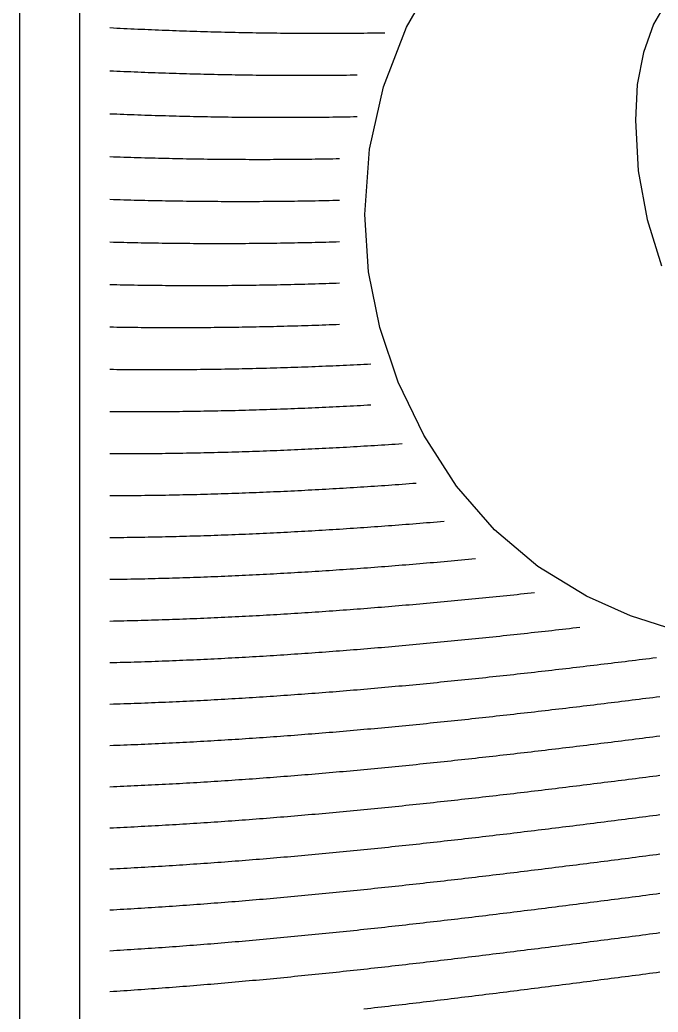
# Model space of a CAD drawing. Header units: millimetres. Extents: x 7 to 193, y 7 to 313.
# Drawn here: x 7 to 49.5, y 195.3 to 261.4 of the extents above; entities that cross this region are included whole.
import ezdxf

# ---------------------------------------------------------------- set-up
doc = ezdxf.new("R2010")
doc.units = ezdxf.units.MM
doc.layers.add('STUDY_GUIDES', color=7, linetype='Continuous')
doc.layers.add('STUDY_LETTER_BOUNDARY', color=7, linetype='Continuous')

msp = doc.modelspace()

# ---------------------------------------------------------------- linework, layer by layer
at = {"layer": 'STUDY_GUIDES'}
for points in [[(7, 19), (7, 301)], [(11, 20), (11, 300)], [(13, 260.8721), (13.232, 260.8602), (13.464, 260.8485), (13.696, 260.8369), (13.928, 260.8256), (14.16, 260.8144), (14.392, 260.8034), (14.624, 260.7926), (14.856, 260.782), (15.088, 260.7716), (15.32, 260.7614), (15.552, 260.7514), (15.784, 260.7415), (16.016, 260.7319), (16.248, 260.7224), (16.48, 260.7131), (16.712, 260.7041), (16.944, 260.6952), (17.176, 260.6865), (17.408, 260.678), (17.64, 260.6697), (17.872, 260.6616), (18.104, 260.6537), (18.336, 260.646), (18.568, 260.6384), (18.8, 260.6311), (19.032, 260.624), (19.264, 260.617), (19.496, 260.6103), (19.728, 260.6038), (19.96, 260.5974), (20.192, 260.5913), (20.424, 260.5853), (20.656, 260.5796), (20.888, 260.5741), (21.12, 260.5687), (21.352, 260.5636), (21.584, 260.5586), (21.816, 260.5538), (22.048, 260.5493), (22.28, 260.5449), (22.512, 260.5408), (22.744, 260.5368), (22.976, 260.5331), (23.208, 260.5295), (23.44, 260.5262), (23.672, 260.523), (23.904, 260.5201), (24.136, 260.5173), (24.368, 260.5148), (24.6, 260.5125), (24.832, 260.5103), (25.064, 260.5084), (25.296, 260.5066), (25.528, 260.5051), (25.76, 260.5038), (25.992, 260.5026), (26.224, 260.5017), (26.456, 260.501), (26.688, 260.5004), (26.92, 260.5001), (27.152, 260.5), (27.384, 260.5001), (27.616, 260.5004), (27.848, 260.5008), (28.08, 260.5015), (28.312, 260.5024), (28.544, 260.5035), (28.776, 260.5048), (29.008, 260.5063), (29.24, 260.508), (29.472, 260.5099), (29.704, 260.512), (29.936, 260.5143), (30.168, 260.5168), (30.4, 260.5195), (30.632, 260.5224), (30.864, 260.5255), (31.096, 260.5288), (31.328, 260.5323)], [(13, 258.0038), (13.232, 257.993), (13.464, 257.9824), (13.696, 257.9719), (13.928, 257.9617), (14.16, 257.9517), (14.392, 257.9418), (14.624, 257.9322), (14.856, 257.9227), (15.088, 257.9134), (15.32, 257.9043), (15.552, 257.8955), (15.784, 257.8868), (16.016, 257.8783), (16.248, 257.87), (16.48, 257.8618), (16.712, 257.8539), (16.944, 257.8462), (17.176, 257.8387), (17.408, 257.8313), (17.64, 257.8242), (17.872, 257.8173), (18.104, 257.8105), (18.336, 257.804), (18.568, 257.7976), (18.8, 257.7915), (19.032, 257.7855), (19.264, 257.7798), (19.496, 257.7742), (19.728, 257.7689), (19.96, 257.7637), (20.192, 257.7588), (20.424, 257.754), (20.656, 257.7494), (20.888, 257.7451), (21.12, 257.7409), (21.352, 257.737), (21.584, 257.7332), (21.816, 257.7296), (22.048, 257.7263), (22.28, 257.7231), (22.512, 257.7202), (22.744, 257.7174), (22.976, 257.7149), (23.208, 257.7125), (23.44, 257.7104), (23.672, 257.7084), (23.904, 257.7067), (24.136, 257.7051), (24.368, 257.7038), (24.6, 257.7027), (24.832, 257.7017), (25.064, 257.701), (25.296, 257.7005), (25.528, 257.7001), (25.76, 257.7), (25.992, 257.7001), (26.224, 257.7004), (26.456, 257.7008), (26.688, 257.7015), (26.92, 257.7024), (27.152, 257.7035), (27.384, 257.7048), (27.616, 257.7062), (27.848, 257.7079), (28.08, 257.7098), (28.312, 257.7119), (28.544, 257.7142), (28.776, 257.7167), (29.008, 257.7194), (29.24, 257.7223), (29.472, 257.7254)], [(13, 255.1421), (13.232, 255.1325), (13.464, 255.123), (13.696, 255.1137), (13.928, 255.1046), (14.16, 255.0957), (14.392, 255.087), (14.624, 255.0785), (14.856, 255.0702), (15.088, 255.0621), (15.32, 255.0542), (15.552, 255.0464), (15.784, 255.0389), (16.016, 255.0316), (16.248, 255.0244), (16.48, 255.0175), (16.712, 255.0107), (16.944, 255.0042), (17.176, 254.9978), (17.408, 254.9917), (17.64, 254.9857), (17.872, 254.98), (18.104, 254.9744), (18.336, 254.969), (18.568, 254.9639), (18.8, 254.9589), (19.032, 254.9541), (19.264, 254.9496), (19.496, 254.9452), (19.728, 254.9411), (19.96, 254.9371), (20.192, 254.9333), (20.424, 254.9298), (20.656, 254.9264), (20.888, 254.9232), (21.12, 254.9203), (21.352, 254.9175), (21.584, 254.915), (21.816, 254.9126), (22.048, 254.9104), (22.28, 254.9085), (22.512, 254.9067), (22.744, 254.9052), (22.976, 254.9038), (23.208, 254.9027), (23.44, 254.9018), (23.672, 254.901), (23.904, 254.9005), (24.136, 254.9001), (24.368, 254.9), (24.6, 254.9001), (24.832, 254.9003), (25.064, 254.9008), (25.296, 254.9015), (25.528, 254.9024), (25.76, 254.9034), (25.992, 254.9047), (26.224, 254.9062), (26.456, 254.9079), (26.688, 254.9098), (26.92, 254.9119), (27.152, 254.9141), (27.384, 254.9166), (27.616, 254.9193), (27.848, 254.9222), (28.08, 254.9253), (28.312, 254.9286), (28.544, 254.9321), (28.776, 254.9358), (29.008, 254.9397), (29.24, 254.9438), (29.472, 254.9481)], [(13, 252.2873), (13.232, 252.2788), (13.464, 252.2705), (13.696, 252.2623), (13.928, 252.2544), (14.16, 252.2467), (14.392, 252.2391), (14.624, 252.2318), (14.856, 252.2247), (15.088, 252.2177), (15.32, 252.2109), (15.552, 252.2044), (15.784, 252.198), (16.016, 252.1919), (16.248, 252.1859), (16.48, 252.1801), (16.712, 252.1746), (16.944, 252.1692), (17.176, 252.164), (17.408, 252.1591), (17.64, 252.1543), (17.872, 252.1497), (18.104, 252.1454), (18.336, 252.1412), (18.568, 252.1372), (18.8, 252.1334), (19.032, 252.1299), (19.264, 252.1265), (19.496, 252.1233), (19.728, 252.1204), (19.96, 252.1176), (20.192, 252.115), (20.424, 252.1127), (20.656, 252.1105), (20.888, 252.1086), (21.12, 252.1068), (21.352, 252.1052), (21.584, 252.1039), (21.816, 252.1027), (22.048, 252.1018), (22.28, 252.101), (22.512, 252.1005), (22.744, 252.1001), (22.976, 252.1), (23.208, 252.1001), (23.44, 252.1003), (23.672, 252.1008), (23.904, 252.1015), (24.136, 252.1023), (24.368, 252.1034), (24.6, 252.1047), (24.832, 252.1061), (25.064, 252.1078), (25.296, 252.1097), (25.528, 252.1118), (25.76, 252.1141), (25.992, 252.1165), (26.224, 252.1192), (26.456, 252.1221), (26.688, 252.1252), (26.92, 252.1285), (27.152, 252.132), (27.384, 252.1357), (27.616, 252.1396), (27.848, 252.1437), (28.08, 252.1479), (28.312, 252.1524)], [(13, 249.4394), (13.232, 249.432), (13.464, 249.4249), (13.696, 249.4179), (13.928, 249.4112), (14.16, 249.4046), (14.392, 249.3982), (14.624, 249.3921), (14.856, 249.3861), (15.088, 249.3803), (15.32, 249.3747), (15.552, 249.3694), (15.784, 249.3642), (16.016, 249.3592), (16.248, 249.3544), (16.48, 249.3499), (16.712, 249.3455), (16.944, 249.3413), (17.176, 249.3373), (17.408, 249.3336), (17.64, 249.33), (17.872, 249.3266), (18.104, 249.3234), (18.336, 249.3205), (18.568, 249.3177), (18.8, 249.3151), (19.032, 249.3127), (19.264, 249.3106), (19.496, 249.3086), (19.728, 249.3068), (19.96, 249.3053), (20.192, 249.3039), (20.424, 249.3028), (20.656, 249.3018), (20.888, 249.3011), (21.12, 249.3005), (21.352, 249.3002), (21.584, 249.3), (21.816, 249.3001), (22.048, 249.3003), (22.28, 249.3008), (22.512, 249.3014), (22.744, 249.3023), (22.976, 249.3034), (23.208, 249.3046), (23.44, 249.3061), (23.672, 249.3078), (23.904, 249.3096), (24.136, 249.3117), (24.368, 249.314), (24.6, 249.3165), (24.832, 249.3191), (25.064, 249.322), (25.296, 249.3251), (25.528, 249.3284), (25.76, 249.3319), (25.992, 249.3355), (26.224, 249.3394), (26.456, 249.3435), (26.688, 249.3478), (26.92, 249.3523), (27.152, 249.357), (27.384, 249.3619), (27.616, 249.3669), (27.848, 249.3722), (28.08, 249.3777), (28.312, 249.3834)], [(13, 246.5984), (13.232, 246.5923), (13.464, 246.5863), (13.696, 246.5805), (13.928, 246.5749), (14.16, 246.5695), (14.392, 246.5644), (14.624, 246.5594), (14.856, 246.5546), (15.088, 246.55), (15.32, 246.5456), (15.552, 246.5414), (15.784, 246.5375), (16.016, 246.5337), (16.248, 246.5301), (16.48, 246.5267), (16.712, 246.5235), (16.944, 246.5205), (17.176, 246.5178), (17.408, 246.5152), (17.64, 246.5128), (17.872, 246.5106), (18.104, 246.5087), (18.336, 246.5069), (18.568, 246.5053), (18.8, 246.504), (19.032, 246.5028), (19.264, 246.5018), (19.496, 246.5011), (19.728, 246.5005), (19.96, 246.5002), (20.192, 246.5), (20.424, 246.5001), (20.656, 246.5003), (20.888, 246.5008), (21.12, 246.5014), (21.352, 246.5023), (21.584, 246.5033), (21.816, 246.5046), (22.048, 246.506), (22.28, 246.5077), (22.512, 246.5096), (22.744, 246.5116), (22.976, 246.5139), (23.208, 246.5164), (23.44, 246.5191), (23.672, 246.5219), (23.904, 246.525), (24.136, 246.5283), (24.368, 246.5318), (24.6, 246.5354), (24.832, 246.5393), (25.064, 246.5434), (25.296, 246.5477), (25.528, 246.5521), (25.76, 246.5568), (25.992, 246.5617), (26.224, 246.5668), (26.456, 246.572), (26.688, 246.5775), (26.92, 246.5832), (27.152, 246.5891), (27.384, 246.5951), (27.616, 246.6014), (27.848, 246.6079), (28.08, 246.6145), (28.312, 246.6214)], [(13, 243.7645), (13.232, 243.7595), (13.464, 243.7547), (13.696, 243.7501), (13.928, 243.7458), (14.16, 243.7416), (14.392, 243.7376), (14.624, 243.7338), (14.856, 243.7302), (15.088, 243.7268), (15.32, 243.7236), (15.552, 243.7206), (15.784, 243.7179), (16.016, 243.7153), (16.248, 243.7129), (16.48, 243.7107), (16.712, 243.7087), (16.944, 243.707), (17.176, 243.7054), (17.408, 243.704), (17.64, 243.7028), (17.872, 243.7019), (18.104, 243.7011), (18.336, 243.7005), (18.568, 243.7002), (18.8, 243.7), (19.032, 243.7001), (19.264, 243.7003), (19.496, 243.7007), (19.728, 243.7014), (19.96, 243.7022), (20.192, 243.7033), (20.424, 243.7045), (20.656, 243.706), (20.888, 243.7077), (21.12, 243.7095), (21.352, 243.7116), (21.584, 243.7138), (21.816, 243.7163), (22.048, 243.719), (22.28, 243.7218), (22.512, 243.7249), (22.744, 243.7282), (22.976, 243.7316), (23.208, 243.7353), (23.44, 243.7392), (23.672, 243.7433), (23.904, 243.7475), (24.136, 243.752), (24.368, 243.7567), (24.6, 243.7615), (24.832, 243.7666), (25.064, 243.7719), (25.296, 243.7773), (25.528, 243.783), (25.76, 243.7889), (25.992, 243.7949), (26.224, 243.8012), (26.456, 243.8077), (26.688, 243.8143), (26.92, 243.8212), (27.152, 243.8282), (27.384, 243.8355), (27.616, 243.8429), (27.848, 243.8505), (28.08, 243.8584), (28.312, 243.8664)], [(13, 240.9377), (13.232, 240.9339), (13.464, 240.9303), (13.696, 240.9269), (13.928, 240.9237), (14.16, 240.9207), (14.392, 240.9179), (14.624, 240.9154), (14.856, 240.913), (15.088, 240.9108), (15.32, 240.9088), (15.552, 240.907), (15.784, 240.9054), (16.016, 240.904), (16.248, 240.9029), (16.48, 240.9019), (16.712, 240.9011), (16.944, 240.9005), (17.176, 240.9002), (17.408, 240.9), (17.64, 240.9), (17.872, 240.9003), (18.104, 240.9007), (18.336, 240.9014), (18.568, 240.9022), (18.8, 240.9033), (19.032, 240.9045), (19.264, 240.9059), (19.496, 240.9076), (19.728, 240.9095), (19.96, 240.9115), (20.192, 240.9138), (20.424, 240.9162), (20.656, 240.9189), (20.888, 240.9217), (21.12, 240.9248), (21.352, 240.9281), (21.584, 240.9315), (21.816, 240.9352), (22.048, 240.9391), (22.28, 240.9431), (22.512, 240.9474), (22.744, 240.9519), (22.976, 240.9565), (23.208, 240.9614), (23.44, 240.9664), (23.672, 240.9717), (23.904, 240.9772), (24.136, 240.9828), (24.368, 240.9887), (24.6, 240.9947), (24.832, 241.001), (25.064, 241.0075), (25.296, 241.0141), (25.528, 241.021), (25.76, 241.028), (25.992, 241.0352), (26.224, 241.0427), (26.456, 241.0503), (26.688, 241.0581), (26.92, 241.0662), (27.152, 241.0744), (27.384, 241.0828), (27.616, 241.0914), (27.848, 241.1002), (28.08, 241.1092), (28.312, 241.1184)], [(13, 238.118), (13.232, 238.1154), (13.464, 238.113), (13.696, 238.1108), (13.928, 238.1089), (14.16, 238.1071), (14.392, 238.1055), (14.624, 238.1041), (14.856, 238.1029), (15.088, 238.1019), (15.32, 238.1011), (15.552, 238.1006), (15.784, 238.1002), (16.016, 238.1), (16.248, 238.1), (16.48, 238.1003), (16.712, 238.1007), (16.944, 238.1013), (17.176, 238.1022), (17.408, 238.1032), (17.64, 238.1045), (17.872, 238.1059), (18.104, 238.1075), (18.336, 238.1094), (18.568, 238.1114), (18.8, 238.1137), (19.032, 238.1161), (19.264, 238.1188), (19.496, 238.1216), (19.728, 238.1247), (19.96, 238.128), (20.192, 238.1314), (20.424, 238.1351), (20.656, 238.1389), (20.888, 238.143), (21.12, 238.1472), (21.352, 238.1517), (21.584, 238.1564), (21.816, 238.1612), (22.048, 238.1663), (22.28, 238.1715), (22.512, 238.177), (22.744, 238.1826), (22.976, 238.1885), (23.208, 238.1946), (23.44, 238.2008), (23.672, 238.2072), (23.904, 238.2139), (24.136, 238.2207), (24.368, 238.2278), (24.6, 238.235), (24.832, 238.2424), (25.064, 238.2501), (25.296, 238.2579), (25.528, 238.2659), (25.76, 238.2741), (25.992, 238.2825), (26.224, 238.2911), (26.456, 238.2999), (26.688, 238.3089), (26.92, 238.3181), (27.152, 238.3274), (27.384, 238.337), (27.616, 238.3468), (27.848, 238.3567), (28.08, 238.3668), (28.312, 238.3772), (28.544, 238.3877), (28.776, 238.3984), (29.008, 238.4093), (29.24, 238.4204), (29.472, 238.4316), (29.704, 238.4431), (29.936, 238.4547), (30.168, 238.4666), (30.4, 238.4786)], [(13, 235.3055), (13.232, 235.3041), (13.464, 235.3029), (13.696, 235.3019), (13.928, 235.3012), (14.16, 235.3006), (14.392, 235.3002), (14.624, 235.3), (14.856, 235.3), (15.088, 235.3003), (15.32, 235.3007), (15.552, 235.3013), (15.784, 235.3021), (16.016, 235.3032), (16.248, 235.3044), (16.48, 235.3058), (16.712, 235.3075), (16.944, 235.3093), (17.176, 235.3114), (17.408, 235.3136), (17.64, 235.3161), (17.872, 235.3187), (18.104, 235.3216), (18.336, 235.3246), (18.568, 235.3279), (18.8, 235.3313), (19.032, 235.335), (19.264, 235.3388), (19.496, 235.3429), (19.728, 235.3471), (19.96, 235.3516), (20.192, 235.3562), (20.424, 235.3611), (20.656, 235.3661), (20.888, 235.3714), (21.12, 235.3768), (21.352, 235.3825), (21.584, 235.3883), (21.816, 235.3944), (22.048, 235.4006), (22.28, 235.407), (22.512, 235.4137), (22.744, 235.4205), (22.976, 235.4275), (23.208, 235.4348), (23.44, 235.4422), (23.672, 235.4498), (23.904, 235.4576), (24.136, 235.4656), (24.368, 235.4738), (24.6, 235.4822), (24.832, 235.4908), (25.064, 235.4996), (25.296, 235.5086), (25.528, 235.5178), (25.76, 235.5271), (25.992, 235.5367), (26.224, 235.5464), (26.456, 235.5564), (26.688, 235.5665), (26.92, 235.5768), (27.152, 235.5873), (27.384, 235.598), (27.616, 235.6089), (27.848, 235.62), (28.08, 235.6313), (28.312, 235.6427), (28.544, 235.6544), (28.776, 235.6662), (29.008, 235.6782), (29.24, 235.6904), (29.472, 235.7028), (29.704, 235.7153), (29.936, 235.7281), (30.168, 235.741), (30.4, 235.7541)], [(13, 232.5002), (13.232, 232.5), (13.464, 232.5), (13.696, 232.5003), (13.928, 232.5007), (14.16, 232.5013), (14.392, 232.5021), (14.624, 232.5031), (14.856, 232.5044), (15.088, 232.5058), (15.32, 232.5074), (15.552, 232.5093), (15.784, 232.5113), (16.016, 232.5135), (16.248, 232.516), (16.48, 232.5186), (16.712, 232.5215), (16.944, 232.5245), (17.176, 232.5277), (17.408, 232.5312), (17.64, 232.5348), (17.872, 232.5387), (18.104, 232.5427), (18.336, 232.547), (18.568, 232.5514), (18.8, 232.5561), (19.032, 232.5609), (19.264, 232.566), (19.496, 232.5712), (19.728, 232.5766), (19.96, 232.5823), (20.192, 232.5881), (20.424, 232.5942), (20.656, 232.6004), (20.888, 232.6068), (21.12, 232.6135), (21.352, 232.6203), (21.584, 232.6273), (21.816, 232.6345), (22.048, 232.642), (22.28, 232.6496), (22.512, 232.6574), (22.744, 232.6654), (22.976, 232.6736), (23.208, 232.682), (23.44, 232.6906), (23.672, 232.6993), (23.904, 232.7083), (24.136, 232.7175), (24.368, 232.7268), (24.6, 232.7364), (24.832, 232.7461), (25.064, 232.7561), (25.296, 232.7662), (25.528, 232.7765), (25.76, 232.787), (25.992, 232.7977), (26.224, 232.8086), (26.456, 232.8196), (26.688, 232.8309), (26.92, 232.8424), (27.152, 232.854), (27.384, 232.8658), (27.616, 232.8778), (27.848, 232.89), (28.08, 232.9024), (28.312, 232.9149), (28.544, 232.9277), (28.776, 232.9406), (29.008, 232.9537), (29.24, 232.967), (29.472, 232.9805), (29.704, 232.9941), (29.936, 233.0079), (30.168, 233.0219), (30.4, 233.0361), (30.632, 233.0505), (30.864, 233.065), (31.096, 233.0798), (31.328, 233.0947), (31.56, 233.1097), (31.792, 233.125), (32.024, 233.1404), (32.256, 233.156), (32.488, 233.1717)], [(13, 229.7021), (13.232, 229.7031), (13.464, 229.7043), (13.696, 229.7058), (13.928, 229.7074), (14.16, 229.7092), (14.392, 229.7112), (14.624, 229.7135), (14.856, 229.7159), (15.088, 229.7185), (15.32, 229.7214), (15.552, 229.7244), (15.784, 229.7276), (16.016, 229.7311), (16.248, 229.7347), (16.48, 229.7386), (16.712, 229.7426), (16.944, 229.7468), (17.176, 229.7513), (17.408, 229.7559), (17.64, 229.7608), (17.872, 229.7658), (18.104, 229.771), (18.336, 229.7765), (18.568, 229.7821), (18.8, 229.7879), (19.032, 229.794), (19.264, 229.8002), (19.496, 229.8066), (19.728, 229.8133), (19.96, 229.8201), (20.192, 229.8271), (20.424, 229.8343), (20.656, 229.8417), (20.888, 229.8493), (21.12, 229.8571), (21.352, 229.8651), (21.584, 229.8733), (21.816, 229.8817), (22.048, 229.8903), (22.28, 229.8991), (22.512, 229.908), (22.744, 229.9172), (22.976, 229.9265), (23.208, 229.9361), (23.44, 229.9458), (23.672, 229.9557), (23.904, 229.9659), (24.136, 229.9762), (24.368, 229.9867), (24.6, 229.9974), (24.832, 230.0082), (25.064, 230.0193), (25.296, 230.0305), (25.528, 230.042), (25.76, 230.0536), (25.992, 230.0654), (26.224, 230.0774), (26.456, 230.0896), (26.688, 230.102), (26.92, 230.1145), (27.152, 230.1273), (27.384, 230.1402), (27.616, 230.1533), (27.848, 230.1666), (28.08, 230.18), (28.312, 230.1937), (28.544, 230.2075), (28.776, 230.2215), (29.008, 230.2357), (29.24, 230.25), (29.472, 230.2646), (29.704, 230.2793), (29.936, 230.2942), (30.168, 230.3092), (30.4, 230.3245), (30.632, 230.3399), (30.864, 230.3555), (31.096, 230.3712), (31.328, 230.3872), (31.56, 230.4033), (31.792, 230.4196), (32.024, 230.436), (32.256, 230.4526), (32.488, 230.4694), (32.72, 230.4863), (32.952, 230.5035), (33.184, 230.5207), (33.416, 230.5382)], [(13, 226.9112), (13.232, 226.9134), (13.464, 226.9158), (13.696, 226.9184), (13.928, 226.9213), (14.16, 226.9243), (14.392, 226.9275), (14.624, 226.931), (14.856, 226.9346), (15.088, 226.9384), (15.32, 226.9425), (15.552, 226.9467), (15.784, 226.9511), (16.016, 226.9558), (16.248, 226.9606), (16.48, 226.9656), (16.712, 226.9709), (16.944, 226.9763), (17.176, 226.9819), (17.408, 226.9877), (17.64, 226.9938), (17.872, 227), (18.104, 227.0064), (18.336, 227.013), (18.568, 227.0199), (18.8, 227.0269), (19.032, 227.0341), (19.264, 227.0415), (19.496, 227.0491), (19.728, 227.0569), (19.96, 227.0649), (20.192, 227.0731), (20.424, 227.0814), (20.656, 227.09), (20.888, 227.0988), (21.12, 227.1077), (21.352, 227.1169), (21.584, 227.1262), (21.816, 227.1358), (22.048, 227.1455), (22.28, 227.1554), (22.512, 227.1655), (22.744, 227.1758), (22.976, 227.1863), (23.208, 227.197), (23.44, 227.2079), (23.672, 227.2189), (23.904, 227.2302), (24.136, 227.2416), (24.368, 227.2532), (24.6, 227.265), (24.832, 227.277), (25.064, 227.2892), (25.296, 227.3016), (25.528, 227.3141), (25.76, 227.3269), (25.992, 227.3398), (26.224, 227.3529), (26.456, 227.3661), (26.688, 227.3796), (26.92, 227.3932), (27.152, 227.407), (27.384, 227.421), (27.616, 227.4352), (27.848, 227.4496), (28.08, 227.4641), (28.312, 227.4788), (28.544, 227.4937), (28.776, 227.5088), (29.008, 227.524), (29.24, 227.5394), (29.472, 227.555), (29.704, 227.5707), (29.936, 227.5867), (30.168, 227.6028), (30.4, 227.619), (30.632, 227.6355), (30.864, 227.6521), (31.096, 227.6689), (31.328, 227.6858), (31.56, 227.7029), (31.792, 227.7202), (32.024, 227.7376), (32.256, 227.7552), (32.488, 227.773), (32.72, 227.7909), (32.952, 227.809), (33.184, 227.8273), (33.416, 227.8457), (33.648, 227.8643), (33.88, 227.883), (34.112, 227.9019), (34.344, 227.921), (34.576, 227.9402), (34.808, 227.9595), (35.04, 227.9791), (35.272, 227.9987)], [(13, 224.1274), (13.232, 224.1309), (13.464, 224.1345), (13.696, 224.1383), (13.928, 224.1423), (14.16, 224.1466), (14.392, 224.151), (14.624, 224.1556), (14.856, 224.1604), (15.088, 224.1655), (15.32, 224.1707), (15.552, 224.1761), (15.784, 224.1817), (16.016, 224.1876), (16.248, 224.1936), (16.48, 224.1998), (16.712, 224.2062), (16.944, 224.2128), (17.176, 224.2196), (17.408, 224.2266), (17.64, 224.2338), (17.872, 224.2412), (18.104, 224.2488), (18.336, 224.2566), (18.568, 224.2646), (18.8, 224.2728), (19.032, 224.2812), (19.264, 224.2897), (19.496, 224.2985), (19.728, 224.3075), (19.96, 224.3166), (20.192, 224.3259), (20.424, 224.3355), (20.656, 224.3452), (20.888, 224.3551), (21.12, 224.3652), (21.352, 224.3755), (21.584, 224.386), (21.816, 224.3967), (22.048, 224.4075), (22.28, 224.4186), (22.512, 224.4298), (22.744, 224.4413), (22.976, 224.4529), (23.208, 224.4647), (23.44, 224.4767), (23.672, 224.4888), (23.904, 224.5012), (24.136, 224.5137), (24.368, 224.5264), (24.6, 224.5394), (24.832, 224.5524), (25.064, 224.5657), (25.296, 224.5792), (25.528, 224.5928), (25.76, 224.6066), (25.992, 224.6206), (26.224, 224.6348), (26.456, 224.6491), (26.688, 224.6636), (26.92, 224.6783), (27.152, 224.6932), (27.384, 224.7083), (27.616, 224.7235), (27.848, 224.7389), (28.08, 224.7545), (28.312, 224.7702), (28.544, 224.7862), (28.776, 224.8023), (29.008, 224.8185), (29.24, 224.835), (29.472, 224.8516), (29.704, 224.8683), (29.936, 224.8853), (30.168, 224.9024), (30.4, 224.9196), (30.632, 224.9371), (30.864, 224.9547), (31.096, 224.9724), (31.328, 224.9904), (31.56, 225.0085), (31.792, 225.0267), (32.024, 225.0451), (32.256, 225.0637), (32.488, 225.0824), (32.72, 225.1013), (32.952, 225.1204), (33.184, 225.1396), (33.416, 225.1589), (33.648, 225.1784), (33.88, 225.1981), (34.112, 225.2179), (34.344, 225.2379), (34.576, 225.258), (34.808, 225.2783), (35.04, 225.2987), (35.272, 225.3193), (35.504, 225.34), (35.736, 225.3609), (35.968, 225.3819), (36.2, 225.403), (36.432, 225.4243), (36.664, 225.4457), (36.896, 225.4673), (37.128, 225.4891), (37.36, 225.5109)], [(13, 221.3508), (13.232, 221.3555), (13.464, 221.3603), (13.696, 221.3653), (13.928, 221.3705), (14.16, 221.3759), (14.392, 221.3816), (14.624, 221.3874), (14.856, 221.3934), (15.088, 221.3996), (15.32, 221.406), (15.552, 221.4126), (15.784, 221.4194), (16.016, 221.4264), (16.248, 221.4336), (16.48, 221.441), (16.712, 221.4486), (16.944, 221.4564), (17.176, 221.4644), (17.408, 221.4725), (17.64, 221.4809), (17.872, 221.4895), (18.104, 221.4982), (18.336, 221.5072), (18.568, 221.5163), (18.8, 221.5256), (19.032, 221.5352), (19.264, 221.5449), (19.496, 221.5548), (19.728, 221.5649), (19.96, 221.5752), (20.192, 221.5857), (20.424, 221.5963), (20.656, 221.6072), (20.888, 221.6182), (21.12, 221.6295), (21.352, 221.6409), (21.584, 221.6525), (21.816, 221.6643), (22.048, 221.6763), (22.28, 221.6884), (22.512, 221.7008), (22.744, 221.7133), (22.976, 221.726), (23.208, 221.7389), (23.44, 221.752), (23.672, 221.7653), (23.904, 221.7787), (24.136, 221.7924), (24.368, 221.8062), (24.6, 221.8202), (24.832, 221.8343), (25.064, 221.8487), (25.296, 221.8632), (25.528, 221.8779), (25.76, 221.8928), (25.992, 221.9078), (26.224, 221.923), (26.456, 221.9384), (26.688, 221.954), (26.92, 221.9697), (27.152, 221.9857), (27.384, 222.0017), (27.616, 222.018), (27.848, 222.0344), (28.08, 222.051), (28.312, 222.0678), (28.544, 222.0847), (28.776, 222.1018), (29.008, 222.1191), (29.24, 222.1365), (29.472, 222.1541), (29.704, 222.1719), (29.936, 222.1898), (30.168, 222.2079), (30.4, 222.2261), (30.632, 222.2445), (30.864, 222.2631), (31.096, 222.2818), (31.328, 222.3007), (31.56, 222.3198), (31.792, 222.339), (32.024, 222.3583), (32.256, 222.3778), (32.488, 222.3975), (32.72, 222.4173), (32.952, 222.4373), (33.184, 222.4574), (33.416, 222.4776), (33.648, 222.4981), (33.88, 222.5186), (34.112, 222.5393), (34.344, 222.5602), (34.576, 222.5812), (34.808, 222.6023), (35.04, 222.6236), (35.272, 222.6451), (35.504, 222.6666), (35.736, 222.6884), (35.968, 222.7102), (36.2, 222.7322), (36.432, 222.7543), (36.664, 222.7766), (36.896, 222.799), (37.128, 222.8216), (37.36, 222.8442), (37.592, 222.867), (37.824, 222.89), (38.056, 222.9131), (38.288, 222.9363), (38.52, 222.9596), (38.752, 222.983), (38.984, 223.0066), (39.216, 223.0303), (39.448, 223.0542), (39.68, 223.0781), (39.912, 223.1022), (40.144, 223.1264), (40.376, 223.1507), (40.608, 223.1751), (40.84, 223.1997), (41.072, 223.2244), (41.304, 223.2492)], [(13, 218.5814), (13.232, 218.5872), (13.464, 218.5932), (13.696, 218.5994), (13.928, 218.6058), (14.16, 218.6124), (14.392, 218.6192), (14.624, 218.6262), (14.856, 218.6334), (15.088, 218.6408), (15.32, 218.6483), (15.552, 218.6561), (15.784, 218.6641), (16.016, 218.6723), (16.248, 218.6806), (16.48, 218.6892), (16.712, 218.6979), (16.944, 218.7069), (17.176, 218.716), (17.408, 218.7253), (17.64, 218.7349), (17.872, 218.7446), (18.104, 218.7545), (18.336, 218.7646), (18.568, 218.7749), (18.8, 218.7853), (19.032, 218.796), (19.264, 218.8068), (19.496, 218.8179), (19.728, 218.8291), (19.96, 218.8405), (20.192, 218.8521), (20.424, 218.8639), (20.656, 218.8759), (20.888, 218.8881), (21.12, 218.9004), (21.352, 218.9129), (21.584, 218.9256), (21.816, 218.9385), (22.048, 218.9516), (22.28, 218.9649), (22.512, 218.9783), (22.744, 218.9919), (22.976, 219.0057), (23.208, 219.0197), (23.44, 219.0339), (23.672, 219.0482), (23.904, 219.0627), (24.136, 219.0774), (24.368, 219.0923), (24.6, 219.1073), (24.832, 219.1225), (25.064, 219.1379), (25.296, 219.1535), (25.528, 219.1692), (25.76, 219.1852), (25.992, 219.2012), (26.224, 219.2175), (26.456, 219.2339), (26.688, 219.2505), (26.92, 219.2673), (27.152, 219.2842), (27.384, 219.3013), (27.616, 219.3185), (27.848, 219.336), (28.08, 219.3536), (28.312, 219.3713), (28.544, 219.3892), (28.776, 219.4073), (29.008, 219.4256), (29.24, 219.444), (29.472, 219.4625), (29.704, 219.4812), (29.936, 219.5001), (30.168, 219.5192), (30.4, 219.5383), (30.632, 219.5577), (30.864, 219.5772), (31.096, 219.5969), (31.328, 219.6167), (31.56, 219.6366), (31.792, 219.6567), (32.024, 219.677), (32.256, 219.6974), (32.488, 219.718), (32.72, 219.7387), (32.952, 219.7595), (33.184, 219.7805), (33.416, 219.8017), (33.648, 219.823), (33.88, 219.8444), (34.112, 219.866), (34.344, 219.8877), (34.576, 219.9095), (34.808, 219.9315), (35.04, 219.9536), (35.272, 219.9759), (35.504, 219.9983), (35.736, 220.0208), (35.968, 220.0435), (36.2, 220.0663), (36.432, 220.0893), (36.664, 220.1123), (36.896, 220.1355), (37.128, 220.1588), (37.36, 220.1823), (37.592, 220.2059), (37.824, 220.2296), (38.056, 220.2534), (38.288, 220.2774), (38.52, 220.3014), (38.752, 220.3256), (38.984, 220.3499), (39.216, 220.3744), (39.448, 220.3989), (39.68, 220.4236), (39.912, 220.4484), (40.144, 220.4733), (40.376, 220.4983), (40.608, 220.5234), (40.84, 220.5487), (41.072, 220.574), (41.304, 220.5995), (41.536, 220.625), (41.768, 220.6507), (42, 220.6765), (42.232, 220.7023), (42.464, 220.7283), (42.696, 220.7544), (42.928, 220.7806), (43.16, 220.8069), (43.392, 220.8333), (43.624, 220.8597), (43.856, 220.8863), (44.088, 220.913), (44.32, 220.9398)], [(13, 215.819), (13.232, 215.826), (13.464, 215.8332), (13.696, 215.8405), (13.928, 215.8481), (14.16, 215.8559), (14.392, 215.8638), (14.624, 215.872), (14.856, 215.8804), (15.088, 215.8889), (15.32, 215.8977), (15.552, 215.9066), (15.784, 215.9157), (16.016, 215.925), (16.248, 215.9346), (16.48, 215.9443), (16.712, 215.9542), (16.944, 215.9642), (17.176, 215.9745), (17.408, 215.985), (17.64, 215.9957), (17.872, 216.0065), (18.104, 216.0175), (18.336, 216.0288), (18.568, 216.0402), (18.8, 216.0518), (19.032, 216.0635), (19.264, 216.0755), (19.496, 216.0877), (19.728, 216.1), (19.96, 216.1125), (20.192, 216.1252), (20.424, 216.1381), (20.656, 216.1512), (20.888, 216.1644), (21.12, 216.1779), (21.352, 216.1915), (21.584, 216.2053), (21.816, 216.2193), (22.048, 216.2334), (22.28, 216.2477), (22.512, 216.2623), (22.744, 216.2769), (22.976, 216.2918), (23.208, 216.3068), (23.44, 216.3221), (23.672, 216.3374), (23.904, 216.353), (24.136, 216.3687), (24.368, 216.3846), (24.6, 216.4007), (24.832, 216.417), (25.064, 216.4334), (25.296, 216.45), (25.528, 216.4667), (25.76, 216.4836), (25.992, 216.5007), (26.224, 216.518), (26.456, 216.5354), (26.688, 216.553), (26.92, 216.5708), (27.152, 216.5887), (27.384, 216.6067), (27.616, 216.625), (27.848, 216.6434), (28.08, 216.6619), (28.312, 216.6806), (28.544, 216.6995), (28.776, 216.7185), (29.008, 216.7377), (29.24, 216.7571), (29.472, 216.7766), (29.704, 216.7962), (29.936, 216.816), (30.168, 216.836), (30.4, 216.8561), (30.632, 216.8764), (30.864, 216.8968), (31.096, 216.9173), (31.328, 216.938), (31.56, 216.9589), (31.792, 216.9799), (32.024, 217.001), (32.256, 217.0223), (32.488, 217.0437), (32.72, 217.0653), (32.952, 217.087), (33.184, 217.1088), (33.416, 217.1308), (33.648, 217.1529), (33.88, 217.1752), (34.112, 217.1976), (34.344, 217.2201), (34.576, 217.2428), (34.808, 217.2656), (35.04, 217.2885), (35.272, 217.3116), (35.504, 217.3348), (35.736, 217.3581), (35.968, 217.3815), (36.2, 217.4051), (36.432, 217.4288), (36.664, 217.4526), (36.896, 217.4766), (37.128, 217.5007), (37.36, 217.5249), (37.592, 217.5492), (37.824, 217.5736), (38.056, 217.5981), (38.288, 217.6228), (38.52, 217.6476), (38.752, 217.6725), (38.984, 217.6975), (39.216, 217.7226), (39.448, 217.7479), (39.68, 217.7732), (39.912, 217.7986), (40.144, 217.8242), (40.376, 217.8499), (40.608, 217.8756), (40.84, 217.9015), (41.072, 217.9275), (41.304, 217.9536), (41.536, 217.9798), (41.768, 218.006), (42, 218.0324), (42.232, 218.0589), (42.464, 218.0855), (42.696, 218.1122), (42.928, 218.1389), (43.16, 218.1658), (43.392, 218.1927), (43.624, 218.2198), (43.856, 218.2469), (44.088, 218.2741), (44.32, 218.3014), (44.552, 218.3288), (44.784, 218.3563), (45.016, 218.3838), (45.248, 218.4114), (45.48, 218.4392), (45.712, 218.4669), (45.944, 218.4948), (46.176, 218.5228), (46.408, 218.5508), (46.64, 218.5789), (46.872, 218.6071), (47.104, 218.6353), (47.336, 218.6636), (47.568, 218.692), (47.8, 218.7204), (48.032, 218.749), (48.264, 218.7775), (48.496, 218.8062), (48.728, 218.8349), (48.96, 218.8637), (49.192, 218.8925), (49.424, 218.9214)], [(13, 213.0636), (13.232, 213.0717), (13.464, 213.0801), (13.696, 213.0886), (13.928, 213.0974), (14.16, 213.1063), (14.392, 213.1154), (14.624, 213.1247), (14.856, 213.1343), (15.088, 213.144), (15.32, 213.1538), (15.552, 213.1639), (15.784, 213.1742), (16.016, 213.1847), (16.248, 213.1953), (16.48, 213.2061), (16.712, 213.2172), (16.944, 213.2284), (17.176, 213.2398), (17.408, 213.2514), (17.64, 213.2632), (17.872, 213.2751), (18.104, 213.2873), (18.336, 213.2996), (18.568, 213.3121), (18.8, 213.3248), (19.032, 213.3377), (19.264, 213.3508), (19.496, 213.364), (19.728, 213.3774), (19.96, 213.3911), (20.192, 213.4048), (20.424, 213.4188), (20.656, 213.433), (20.888, 213.4473), (21.12, 213.4618), (21.352, 213.4765), (21.584, 213.4913), (21.816, 213.5064), (22.048, 213.5216), (22.28, 213.537), (22.512, 213.5525), (22.744, 213.5682), (22.976, 213.5841), (23.208, 213.6002), (23.44, 213.6165), (23.672, 213.6329), (23.904, 213.6494), (24.136, 213.6662), (24.368, 213.6831), (24.6, 213.7002), (24.832, 213.7174), (25.064, 213.7349), (25.296, 213.7524), (25.528, 213.7702), (25.76, 213.7881), (25.992, 213.8062), (26.224, 213.8244), (26.456, 213.8428), (26.688, 213.8613), (26.92, 213.88), (27.152, 213.8989), (27.384, 213.9179), (27.616, 213.9371), (27.848, 213.9565), (28.08, 213.976), (28.312, 213.9956), (28.544, 214.0154), (28.776, 214.0354), (29.008, 214.0555), (29.24, 214.0757), (29.472, 214.0961), (29.704, 214.1167), (29.936, 214.1374), (30.168, 214.1582), (30.4, 214.1792), (30.632, 214.2003), (30.864, 214.2216), (31.096, 214.243), (31.328, 214.2646), (31.56, 214.2863), (31.792, 214.3081), (32.024, 214.3301), (32.256, 214.3522), (32.488, 214.3745), (32.72, 214.3969), (32.952, 214.4194), (33.184, 214.4421), (33.416, 214.4649), (33.648, 214.4878), (33.88, 214.5109), (34.112, 214.534), (34.344, 214.5574), (34.576, 214.5808), (34.808, 214.6044), (35.04, 214.6281), (35.272, 214.6519), (35.504, 214.6758), (35.736, 214.6999), (35.968, 214.7241), (36.2, 214.7484), (36.432, 214.7728), (36.664, 214.7974), (36.896, 214.822), (37.128, 214.8468), (37.36, 214.8717), (37.592, 214.8967), (37.824, 214.9218), (38.056, 214.947), (38.288, 214.9724), (38.52, 214.9978), (38.752, 215.0234), (38.984, 215.0491), (39.216, 215.0748), (39.448, 215.1007), (39.68, 215.1267), (39.912, 215.1528), (40.144, 215.1789), (40.376, 215.2052), (40.608, 215.2316), (40.84, 215.2581), (41.072, 215.2846), (41.304, 215.3113), (41.536, 215.3381), (41.768, 215.3649), (42, 215.3919), (42.232, 215.4189), (42.464, 215.446), (42.696, 215.4732), (42.928, 215.5005), (43.16, 215.5279), (43.392, 215.5554), (43.624, 215.5829), (43.856, 215.6106), (44.088, 215.6383), (44.32, 215.6661), (44.552, 215.6939), (44.784, 215.7219), (45.016, 215.7499), (45.248, 215.778), (45.48, 215.8062), (45.712, 215.8344), (45.944, 215.8627), (46.176, 215.8911), (46.408, 215.9195), (46.64, 215.9481), (46.872, 215.9766), (47.104, 216.0053), (47.336, 216.034), (47.568, 216.0627), (47.8, 216.0916), (48.032, 216.1205), (48.264, 216.1494), (48.496, 216.1784), (48.728, 216.2075), (48.96, 216.2366), (49.192, 216.2657), (49.424, 216.2949), (49.656, 216.3242)], [(13, 210.3151), (13.232, 210.3244), (13.464, 210.3339), (13.696, 210.3436), (13.928, 210.3535), (14.16, 210.3636), (14.392, 210.3739), (14.624, 210.3843), (14.856, 210.395), (15.088, 210.4058), (15.32, 210.4168), (15.552, 210.428), (15.784, 210.4394), (16.016, 210.451), (16.248, 210.4628), (16.48, 210.4747), (16.712, 210.4869), (16.944, 210.4992), (17.176, 210.5117), (17.408, 210.5244), (17.64, 210.5373), (17.872, 210.5504), (18.104, 210.5636), (18.336, 210.577), (18.568, 210.5906), (18.8, 210.6044), (19.032, 210.6184), (19.264, 210.6325), (19.496, 210.6468), (19.728, 210.6613), (19.96, 210.676), (20.192, 210.6909), (20.424, 210.7059), (20.656, 210.7211), (20.888, 210.7365), (21.12, 210.752), (21.352, 210.7677), (21.584, 210.7836), (21.816, 210.7997), (22.048, 210.8159), (22.28, 210.8323), (22.512, 210.8489), (22.744, 210.8657), (22.976, 210.8826), (23.208, 210.8997), (23.44, 210.9169), (23.672, 210.9343), (23.904, 210.9519), (24.136, 210.9696), (24.368, 210.9875), (24.6, 211.0056), (24.832, 211.0238), (25.064, 211.0422), (25.296, 211.0607), (25.528, 211.0795), (25.76, 211.0983), (25.992, 211.1173), (26.224, 211.1365), (26.456, 211.1558), (26.688, 211.1753), (26.92, 211.195), (27.152, 211.2148), (27.384, 211.2347), (27.616, 211.2548), (27.848, 211.2751), (28.08, 211.2955), (28.312, 211.316), (28.544, 211.3367), (28.776, 211.3575), (29.008, 211.3785), (29.24, 211.3997), (29.472, 211.4209), (29.704, 211.4423), (29.936, 211.4639), (30.168, 211.4856), (30.4, 211.5074), (30.632, 211.5294), (30.864, 211.5515), (31.096, 211.5738), (31.328, 211.5962), (31.56, 211.6187), (31.792, 211.6414), (32.024, 211.6641), (32.256, 211.6871), (32.488, 211.7101), (32.72, 211.7333), (32.952, 211.7566), (33.184, 211.7801), (33.416, 211.8036), (33.648, 211.8273), (33.88, 211.8511), (34.112, 211.8751), (34.344, 211.8991), (34.576, 211.9233), (34.808, 211.9476), (35.04, 211.972), (35.272, 211.9966), (35.504, 212.0212), (35.736, 212.046), (35.968, 212.0709), (36.2, 212.0959), (36.432, 212.121), (36.664, 212.1462), (36.896, 212.1716), (37.128, 212.197), (37.36, 212.2226), (37.592, 212.2482), (37.824, 212.274), (38.056, 212.2999), (38.288, 212.3259), (38.52, 212.3519), (38.752, 212.3781), (38.984, 212.4044), (39.216, 212.4308), (39.448, 212.4572), (39.68, 212.4838), (39.912, 212.5105), (40.144, 212.5372), (40.376, 212.5641), (40.608, 212.591), (40.84, 212.618), (41.072, 212.6452), (41.304, 212.6724), (41.536, 212.6997), (41.768, 212.727), (42, 212.7545), (42.232, 212.7821), (42.464, 212.8097), (42.696, 212.8374), (42.928, 212.8652), (43.16, 212.8931), (43.392, 212.921), (43.624, 212.949), (43.856, 212.9771), (44.088, 213.0053), (44.32, 213.0335), (44.552, 213.0618), (44.784, 213.0902), (45.016, 213.1186), (45.248, 213.1472), (45.48, 213.1757), (45.712, 213.2044), (45.944, 213.2331), (46.176, 213.2618), (46.408, 213.2907), (46.64, 213.3195), (46.872, 213.3485), (47.104, 213.3775), (47.336, 213.4065), (47.568, 213.4356), (47.8, 213.4648), (48.032, 213.494), (48.264, 213.5233), (48.496, 213.5526), (48.728, 213.5819), (48.96, 213.6113), (49.192, 213.6408), (49.424, 213.6703), (49.656, 213.6998)], [(13, 207.5735), (13.232, 207.584), (13.464, 207.5946), (13.696, 207.6055), (13.928, 207.6165), (14.16, 207.6277), (14.392, 207.6391), (14.624, 207.6506), (14.856, 207.6624), (15.088, 207.6744), (15.32, 207.6865), (15.552, 207.6988), (15.784, 207.7113), (16.016, 207.724), (16.248, 207.7369), (16.48, 207.7499), (16.712, 207.7632), (16.944, 207.7766), (17.176, 207.7902), (17.408, 207.804), (17.64, 207.8179), (17.872, 207.8321), (18.104, 207.8464), (18.336, 207.8609), (18.568, 207.8755), (18.8, 207.8904), (19.032, 207.9054), (19.264, 207.9206), (19.496, 207.936), (19.728, 207.9515), (19.96, 207.9672), (20.192, 207.9831), (20.424, 207.9992), (20.656, 208.0154), (20.888, 208.0318), (21.12, 208.0484), (21.352, 208.0651), (21.584, 208.082), (21.816, 208.0991), (22.048, 208.1163), (22.28, 208.1338), (22.512, 208.1513), (22.744, 208.1691), (22.976, 208.187), (23.208, 208.205), (23.44, 208.2232), (23.672, 208.2416), (23.904, 208.2602), (24.136, 208.2789), (24.368, 208.2977), (24.6, 208.3167), (24.832, 208.3359), (25.064, 208.3552), (25.296, 208.3747), (25.528, 208.3944), (25.76, 208.4141), (25.992, 208.4341), (26.224, 208.4542), (26.456, 208.4744), (26.688, 208.4948), (26.92, 208.5154), (27.152, 208.536), (27.384, 208.5569), (27.616, 208.5779), (27.848, 208.599), (28.08, 208.6202), (28.312, 208.6417), (28.544, 208.6632), (28.776, 208.6849), (29.008, 208.7067), (29.24, 208.7287), (29.472, 208.7508), (29.704, 208.7731), (29.936, 208.7955), (30.168, 208.818), (30.4, 208.8406), (30.632, 208.8634), (30.864, 208.8863), (31.096, 208.9094), (31.328, 208.9326), (31.56, 208.9559), (31.792, 208.9793), (32.024, 209.0029), (32.256, 209.0266), (32.488, 209.0504), (32.72, 209.0743), (32.952, 209.0984), (33.184, 209.1225), (33.416, 209.1468), (33.648, 209.1713), (33.88, 209.1958), (34.112, 209.2205), (34.344, 209.2452), (34.576, 209.2701), (34.808, 209.2951), (35.04, 209.3202), (35.272, 209.3454), (35.504, 209.3708), (35.736, 209.3962), (35.968, 209.4218), (36.2, 209.4474), (36.432, 209.4732), (36.664, 209.4991), (36.896, 209.525), (37.128, 209.5511), (37.36, 209.5773), (37.592, 209.6035), (37.824, 209.6299), (38.056, 209.6564), (38.288, 209.683), (38.52, 209.7096), (38.752, 209.7364), (38.984, 209.7632), (39.216, 209.7902), (39.448, 209.8172), (39.68, 209.8443), (39.912, 209.8715), (40.144, 209.8988), (40.376, 209.9262), (40.608, 209.9536), (40.84, 209.9812), (41.072, 210.0088), (41.304, 210.0365), (41.536, 210.0643), (41.768, 210.0922), (42, 210.1201), (42.232, 210.1481), (42.464, 210.1762), (42.696, 210.2044), (42.928, 210.2326), (43.16, 210.2609), (43.392, 210.2893), (43.624, 210.3177), (43.856, 210.3462), (44.088, 210.3748), (44.32, 210.4035), (44.552, 210.4322), (44.784, 210.4609), (45.016, 210.4897), (45.248, 210.5186), (45.48, 210.5476), (45.712, 210.5766), (45.944, 210.6056), (46.176, 210.6347), (46.408, 210.6639), (46.64, 210.6931), (46.872, 210.7223), (47.104, 210.7516), (47.336, 210.781), (47.568, 210.8104), (47.8, 210.8398), (48.032, 210.8693), (48.264, 210.8989), (48.496, 210.9284), (48.728, 210.958), (48.96, 210.9877), (49.192, 211.0174), (49.424, 211.0471), (49.656, 211.0768)], [(13, 204.8387), (13.232, 204.8503), (13.464, 204.862), (13.696, 204.874), (13.928, 204.8861), (14.16, 204.8984), (14.392, 204.9109), (14.624, 204.9236), (14.856, 204.9365), (15.088, 204.9495), (15.32, 204.9628), (15.552, 204.9762), (15.784, 204.9898), (16.016, 205.0035), (16.248, 205.0175), (16.48, 205.0316), (16.712, 205.0459), (16.944, 205.0604), (17.176, 205.0751), (17.408, 205.0899), (17.64, 205.1049), (17.872, 205.1201), (18.104, 205.1355), (18.336, 205.151), (18.568, 205.1667), (18.8, 205.1826), (19.032, 205.1987), (19.264, 205.2149), (19.496, 205.2313), (19.728, 205.2479), (19.96, 205.2646), (20.192, 205.2815), (20.424, 205.2986), (20.656, 205.3158), (20.888, 205.3332), (21.12, 205.3508), (21.352, 205.3685), (21.584, 205.3864), (21.816, 205.4044), (22.048, 205.4227), (22.28, 205.441), (22.512, 205.4596), (22.744, 205.4783), (22.976, 205.4971), (23.208, 205.5161), (23.44, 205.5353), (23.672, 205.5546), (23.904, 205.5741), (24.136, 205.5937), (24.368, 205.6135), (24.6, 205.6334), (24.832, 205.6535), (25.064, 205.6738), (25.296, 205.6942), (25.528, 205.7147), (25.76, 205.7354), (25.992, 205.7562), (26.224, 205.7772), (26.456, 205.7983), (26.688, 205.8196), (26.92, 205.841), (27.152, 205.8625), (27.384, 205.8842), (27.616, 205.9061), (27.848, 205.928), (28.08, 205.9501), (28.312, 205.9724), (28.544, 205.9948), (28.776, 206.0173), (29.008, 206.0399), (29.24, 206.0627), (29.472, 206.0856), (29.704, 206.1087), (29.936, 206.1318), (30.168, 206.1551), (30.4, 206.1786), (30.632, 206.2021), (30.864, 206.2258), (31.096, 206.2496), (31.328, 206.2736), (31.56, 206.2976), (31.792, 206.3218), (32.024, 206.3461), (32.256, 206.3705), (32.488, 206.395), (32.72, 206.4197), (32.952, 206.4444), (33.184, 206.4693), (33.416, 206.4943), (33.648, 206.5194), (33.88, 206.5446), (34.112, 206.57), (34.344, 206.5954), (34.576, 206.621), (34.808, 206.6466), (35.04, 206.6724), (35.272, 206.6982), (35.504, 206.7242), (35.736, 206.7503), (35.968, 206.7764), (36.2, 206.8027), (36.432, 206.8291), (36.664, 206.8555), (36.896, 206.8821), (37.128, 206.9088), (37.36, 206.9355), (37.592, 206.9624), (37.824, 206.9893), (38.056, 207.0163), (38.288, 207.0434), (38.52, 207.0706), (38.752, 207.0979), (38.984, 207.1253), (39.216, 207.1528), (39.448, 207.1803), (39.68, 207.2079), (39.912, 207.2356), (40.144, 207.2634), (40.376, 207.2913), (40.608, 207.3192), (40.84, 207.3472), (41.072, 207.3753), (41.304, 207.4035), (41.536, 207.4317), (41.768, 207.46), (42, 207.4884), (42.232, 207.5168), (42.464, 207.5453), (42.696, 207.5739), (42.928, 207.6026), (43.16, 207.6313), (43.392, 207.66), (43.624, 207.6888), (43.856, 207.7177), (44.088, 207.7467), (44.32, 207.7756), (44.552, 207.8047), (44.784, 207.8338), (45.016, 207.863), (45.248, 207.8922), (45.48, 207.9214), (45.712, 207.9507), (45.944, 207.9801), (46.176, 208.0095), (46.408, 208.0389), (46.64, 208.0684), (46.872, 208.0979), (47.104, 208.1275), (47.336, 208.1571), (47.568, 208.1867), (47.8, 208.2164), (48.032, 208.2461), (48.264, 208.2759), (48.496, 208.3057), (48.728, 208.3355), (48.96, 208.3653), (49.192, 208.3952), (49.424, 208.4251), (49.656, 208.455)], [(13, 202.1105), (13.232, 202.1232), (13.464, 202.1361), (13.696, 202.1491), (13.928, 202.1623), (14.16, 202.1757), (14.392, 202.1893), (14.624, 202.2031), (14.856, 202.217), (15.088, 202.2312), (15.32, 202.2455), (15.552, 202.2599), (15.784, 202.2746), (16.016, 202.2894), (16.248, 202.3044), (16.48, 202.3196), (16.712, 202.335), (16.944, 202.3505), (17.176, 202.3662), (17.408, 202.3821), (17.64, 202.3982), (17.872, 202.4144), (18.104, 202.4308), (18.336, 202.4473), (18.568, 202.4641), (18.8, 202.481), (19.032, 202.498), (19.264, 202.5152), (19.496, 202.5326), (19.728, 202.5502), (19.96, 202.5679), (20.192, 202.5858), (20.424, 202.6039), (20.656, 202.6221), (20.888, 202.6404), (21.12, 202.659), (21.352, 202.6777), (21.584, 202.6965), (21.816, 202.7155), (22.048, 202.7347), (22.28, 202.754), (22.512, 202.7735), (22.744, 202.7931), (22.976, 202.8129), (23.208, 202.8328), (23.44, 202.8529), (23.672, 202.8731), (23.904, 202.8935), (24.136, 202.914), (24.368, 202.9347), (24.6, 202.9555), (24.832, 202.9765), (25.064, 202.9976), (25.296, 203.0189), (25.528, 203.0403), (25.76, 203.0618), (25.992, 203.0835), (26.224, 203.1054), (26.456, 203.1273), (26.688, 203.1494), (26.92, 203.1717), (27.152, 203.194), (27.384, 203.2166), (27.616, 203.2392), (27.848, 203.262), (28.08, 203.2849), (28.312, 203.3079), (28.544, 203.3311), (28.776, 203.3544), (29.008, 203.3778), (29.24, 203.4014), (29.472, 203.4251), (29.704, 203.4489), (29.936, 203.4728), (30.168, 203.4968), (30.4, 203.521), (30.632, 203.5453), (30.864, 203.5697), (31.096, 203.5942), (31.328, 203.6189), (31.56, 203.6437), (31.792, 203.6685), (32.024, 203.6935), (32.256, 203.7186), (32.488, 203.7438), (32.72, 203.7692), (32.952, 203.7946), (33.184, 203.8201), (33.416, 203.8458), (33.648, 203.8716), (33.88, 203.8974), (34.112, 203.9234), (34.344, 203.9494), (34.576, 203.9756), (34.808, 204.0019), (35.04, 204.0282), (35.272, 204.0547), (35.504, 204.0813), (35.736, 204.1079), (35.968, 204.1347), (36.2, 204.1615), (36.432, 204.1884), (36.664, 204.2155), (36.896, 204.2426), (37.128, 204.2698), (37.36, 204.2971), (37.592, 204.3244), (37.824, 204.3519), (38.056, 204.3794), (38.288, 204.4071), (38.52, 204.4348), (38.752, 204.4625), (38.984, 204.4904), (39.216, 204.5183), (39.448, 204.5463), (39.68, 204.5744), (39.912, 204.6026), (40.144, 204.6308), (40.376, 204.6591), (40.608, 204.6875), (40.84, 204.7159), (41.072, 204.7444), (41.304, 204.773), (41.536, 204.8016), (41.768, 204.8303), (42, 204.8591), (42.232, 204.8879), (42.464, 204.9168), (42.696, 204.9457), (42.928, 204.9747), (43.16, 205.0038), (43.392, 205.0329), (43.624, 205.062), (43.856, 205.0912), (44.088, 205.1205), (44.32, 205.1498), (44.552, 205.1791), (44.784, 205.2085), (45.016, 205.238), (45.248, 205.2675), (45.48, 205.297), (45.712, 205.3265), (45.944, 205.3562), (46.176, 205.3858), (46.408, 205.4155), (46.64, 205.4452), (46.872, 205.4749), (47.104, 205.5047), (47.336, 205.5345), (47.568, 205.5644), (47.8, 205.5942), (48.032, 205.6241), (48.264, 205.6541), (48.496, 205.684), (48.728, 205.714), (48.96, 205.744), (49.192, 205.774), (49.424, 205.804), (49.656, 205.8341)], [(13, 199.3889), (13.232, 199.4027), (13.464, 199.4166), (13.696, 199.4307), (13.928, 199.445), (14.16, 199.4595), (14.392, 199.4741), (14.624, 199.489), (14.856, 199.504), (15.088, 199.5192), (15.32, 199.5345), (15.552, 199.55), (15.784, 199.5657), (16.016, 199.5816), (16.248, 199.5977), (16.48, 199.6139), (16.712, 199.6303), (16.944, 199.6468), (17.176, 199.6635), (17.408, 199.6804), (17.64, 199.6975), (17.872, 199.7147), (18.104, 199.7321), (18.336, 199.7496), (18.568, 199.7674), (18.8, 199.7852), (19.032, 199.8033), (19.264, 199.8215), (19.496, 199.8399), (19.728, 199.8584), (19.96, 199.8771), (20.192, 199.8959), (20.424, 199.9149), (20.656, 199.9341), (20.888, 199.9534), (21.12, 199.9729), (21.352, 199.9925), (21.584, 200.0123), (21.816, 200.0322), (22.048, 200.0523), (22.28, 200.0725), (22.512, 200.0929), (22.744, 200.1134), (22.976, 200.1341), (23.208, 200.1549), (23.44, 200.1759), (23.672, 200.197), (23.904, 200.2182), (24.136, 200.2396), (24.368, 200.2612), (24.6, 200.2828), (24.832, 200.3047), (25.064, 200.3266), (25.296, 200.3487), (25.528, 200.371), (25.76, 200.3933), (25.992, 200.4158), (26.224, 200.4385), (26.456, 200.4613), (26.688, 200.4842), (26.92, 200.5072), (27.152, 200.5304), (27.384, 200.5537), (27.616, 200.5771), (27.848, 200.6006), (28.08, 200.6243), (28.312, 200.6481), (28.544, 200.672), (28.776, 200.6961), (29.008, 200.7202), (29.24, 200.7445), (29.472, 200.7689), (29.704, 200.7935), (29.936, 200.8181), (30.168, 200.8429), (30.4, 200.8677), (30.632, 200.8927), (30.864, 200.9178), (31.096, 200.943), (31.328, 200.9684), (31.56, 200.9938), (31.792, 201.0193), (32.024, 201.045), (32.256, 201.0707), (32.488, 201.0966), (32.72, 201.1226), (32.952, 201.1486), (33.184, 201.1748), (33.416, 201.201), (33.648, 201.2274), (33.88, 201.2539), (34.112, 201.2804), (34.344, 201.3071), (34.576, 201.3338), (34.808, 201.3607), (35.04, 201.3876), (35.272, 201.4146), (35.504, 201.4417), (35.736, 201.4689), (35.968, 201.4962), (36.2, 201.5236), (36.432, 201.551), (36.664, 201.5786), (36.896, 201.6062), (37.128, 201.6339), (37.36, 201.6617), (37.592, 201.6895), (37.824, 201.7174), (38.056, 201.7455), (38.288, 201.7735), (38.52, 201.8017), (38.752, 201.8299), (38.984, 201.8582), (39.216, 201.8866), (39.448, 201.915), (39.68, 201.9435), (39.912, 201.9721), (40.144, 202.0007), (40.376, 202.0294), (40.608, 202.0582), (40.84, 202.087), (41.072, 202.1159), (41.304, 202.1448), (41.536, 202.1738), (41.768, 202.2029), (42, 202.2319), (42.232, 202.2611), (42.464, 202.2903), (42.696, 202.3196), (42.928, 202.3489), (43.16, 202.3782), (43.392, 202.4076), (43.624, 202.437), (43.856, 202.4665), (44.088, 202.496), (44.32, 202.5256), (44.552, 202.5552), (44.784, 202.5849), (45.016, 202.6145), (45.248, 202.6442), (45.48, 202.674), (45.712, 202.7038), (45.944, 202.7336), (46.176, 202.7634), (46.408, 202.7933), (46.64, 202.8232), (46.872, 202.8531), (47.104, 202.8831), (47.336, 202.913), (47.568, 202.943), (47.8, 202.973), (48.032, 203.0031), (48.264, 203.0331), (48.496, 203.0632), (48.728, 203.0933), (48.96, 203.1234), (49.192, 203.1535), (49.424, 203.1836), (49.656, 203.2137)], [(13, 196.6737), (13.232, 196.6885), (13.464, 196.7035), (13.696, 196.7187), (13.928, 196.734), (14.16, 196.7495), (14.392, 196.7652), (14.624, 196.7811), (14.856, 196.7971), (15.088, 196.8133), (15.32, 196.8297), (15.552, 196.8463), (15.784, 196.863), (16.016, 196.8799), (16.248, 196.8969), (16.48, 196.9142), (16.712, 196.9315), (16.944, 196.9491), (17.176, 196.9668), (17.408, 196.9847), (17.64, 197.0027), (17.872, 197.0209), (18.104, 197.0393), (18.336, 197.0578), (18.568, 197.0765), (18.8, 197.0953), (19.032, 197.1143), (19.264, 197.1335), (19.496, 197.1528), (19.728, 197.1722), (19.96, 197.1919), (20.192, 197.2116), (20.424, 197.2315), (20.656, 197.2516), (20.888, 197.2718), (21.12, 197.2922), (21.352, 197.3127), (21.584, 197.3334), (21.816, 197.3542), (22.048, 197.3752), (22.28, 197.3963), (22.512, 197.4175), (22.744, 197.4389), (22.976, 197.4605), (23.208, 197.4822), (23.44, 197.504), (23.672, 197.5259), (23.904, 197.548), (24.136, 197.5703), (24.368, 197.5926), (24.6, 197.6151), (24.832, 197.6378), (25.064, 197.6605), (25.296, 197.6834), (25.528, 197.7065), (25.76, 197.7296), (25.992, 197.7529), (26.224, 197.7763), (26.456, 197.7999), (26.688, 197.8236), (26.92, 197.8473), (27.152, 197.8713), (27.384, 197.8953), (27.616, 197.9195), (27.848, 197.9438), (28.08, 197.9682), (28.312, 197.9927), (28.544, 198.0173), (28.776, 198.0421), (29.008, 198.067), (29.24, 198.0919), (29.472, 198.117), (29.704, 198.1422), (29.936, 198.1676), (30.168, 198.193), (30.4, 198.2185), (30.632, 198.2442), (30.864, 198.2699), (31.096, 198.2958), (31.328, 198.3217), (31.56, 198.3478), (31.792, 198.3739), (32.024, 198.4002), (32.256, 198.4266), (32.488, 198.453), (32.72, 198.4796), (32.952, 198.5062), (33.184, 198.533), (33.416, 198.5598), (33.648, 198.5867), (33.88, 198.6138), (34.112, 198.6409), (34.344, 198.6681), (34.576, 198.6953), (34.808, 198.7227), (35.04, 198.7502), (35.272, 198.7777), (35.504, 198.8053), (35.736, 198.833), (35.968, 198.8608), (36.2, 198.8886), (36.432, 198.9166), (36.664, 198.9446), (36.896, 198.9727), (37.128, 199.0008), (37.36, 199.029), (37.592, 199.0573), (37.824, 199.0857), (38.056, 199.1141), (38.288, 199.1426), (38.52, 199.1712), (38.752, 199.1998), (38.984, 199.2285), (39.216, 199.2573), (39.448, 199.2861), (39.68, 199.315), (39.912, 199.3439), (40.144, 199.3729), (40.376, 199.4019), (40.608, 199.431), (40.84, 199.4602), (41.072, 199.4894), (41.304, 199.5186), (41.536, 199.5479), (41.768, 199.5773), (42, 199.6067), (42.232, 199.6361), (42.464, 199.6656), (42.696, 199.6951), (42.928, 199.7247), (43.16, 199.7543), (43.392, 199.7839), (43.624, 199.8136), (43.856, 199.8433), (44.088, 199.8731), (44.32, 199.9028), (44.552, 199.9326), (44.784, 199.9625), (45.016, 199.9924), (45.248, 200.0222), (45.48, 200.0522), (45.712, 200.0821), (45.944, 200.1121), (46.176, 200.1421), (46.408, 200.1721), (46.64, 200.2021), (46.872, 200.2322), (47.104, 200.2622), (47.336, 200.2923), (47.568, 200.3224), (47.8, 200.3525), (48.032, 200.3826), (48.264, 200.4128), (48.496, 200.4429), (48.728, 200.4731), (48.96, 200.5032), (49.192, 200.5334), (49.424, 200.5635), (49.656, 200.5937)], [(29.936, 195.5209), (30.168, 195.547), (30.4, 195.5731), (30.632, 195.5994), (30.864, 195.6257), (31.096, 195.6522), (31.328, 195.6787), (31.56, 195.7054), (31.792, 195.7321), (32.024, 195.759), (32.256, 195.7859), (32.488, 195.8129), (32.72, 195.84), (32.952, 195.8672), (33.184, 195.8945), (33.416, 195.9218), (33.648, 195.9493), (33.88, 195.9768), (34.112, 196.0044), (34.344, 196.0321), (34.576, 196.0599), (34.808, 196.0877), (35.04, 196.1157), (35.272, 196.1437), (35.504, 196.1718), (35.736, 196.1999), (35.968, 196.2281), (36.2, 196.2564), (36.432, 196.2848), (36.664, 196.3132), (36.896, 196.3417), (37.128, 196.3703), (37.36, 196.3989), (37.592, 196.4276), (37.824, 196.4564), (38.056, 196.4852), (38.288, 196.514), (38.52, 196.543), (38.752, 196.572), (38.984, 196.601), (39.216, 196.6301), (39.448, 196.6593), (39.68, 196.6885), (39.912, 196.7177), (40.144, 196.747), (40.376, 196.7763), (40.608, 196.8057), (40.84, 196.8352), (41.072, 196.8647), (41.304, 196.8942), (41.536, 196.9237), (41.768, 196.9533), (42, 196.983), (42.232, 197.0127), (42.464, 197.0424), (42.696, 197.0721), (42.928, 197.1019), (43.16, 197.1317), (43.392, 197.1615), (43.624, 197.1914), (43.856, 197.2213), (44.088, 197.2512), (44.32, 197.2812), (44.552, 197.3111), (44.784, 197.3411), (45.016, 197.3711), (45.248, 197.4012), (45.48, 197.4312), (45.712, 197.4613), (45.944, 197.4914), (46.176, 197.5215), (46.408, 197.5516), (46.64, 197.5817), (46.872, 197.6118), (47.104, 197.642), (47.336, 197.6721), (47.568, 197.7022), (47.8, 197.7324), (48.032, 197.7626), (48.264, 197.7927), (48.496, 197.8229), (48.728, 197.853), (48.96, 197.8832), (49.192, 197.9133), (49.424, 197.9435), (49.656, 197.9736)]]:
    msp.add_lwpolyline(points, dxfattribs=at)
at = {"layer": 'STUDY_LETTER_BOUNDARY'}
for points in [[(50.67, 220.73), (47.7, 221.69), (44.76, 223.01), (41.52, 224.99), (38.64, 227.42), (36.09, 230.33), (33.93, 233.72), (32.22, 237.26), (30.99, 240.89), (30.24, 244.61), (30, 248.42), (30.3, 252.77), (31.23, 256.94), (32.76, 260.9), (34.92, 264.65)], [(50.16, 262.73), (49.23, 261.11), (48.57, 259.22), (48.15, 257.09), (48.03, 254.72), (48.21, 251.33), (48.81, 248.09), (49.77, 245)]]:
    msp.add_lwpolyline(points, dxfattribs=at)

doc.saveas('drawing.dxf')
